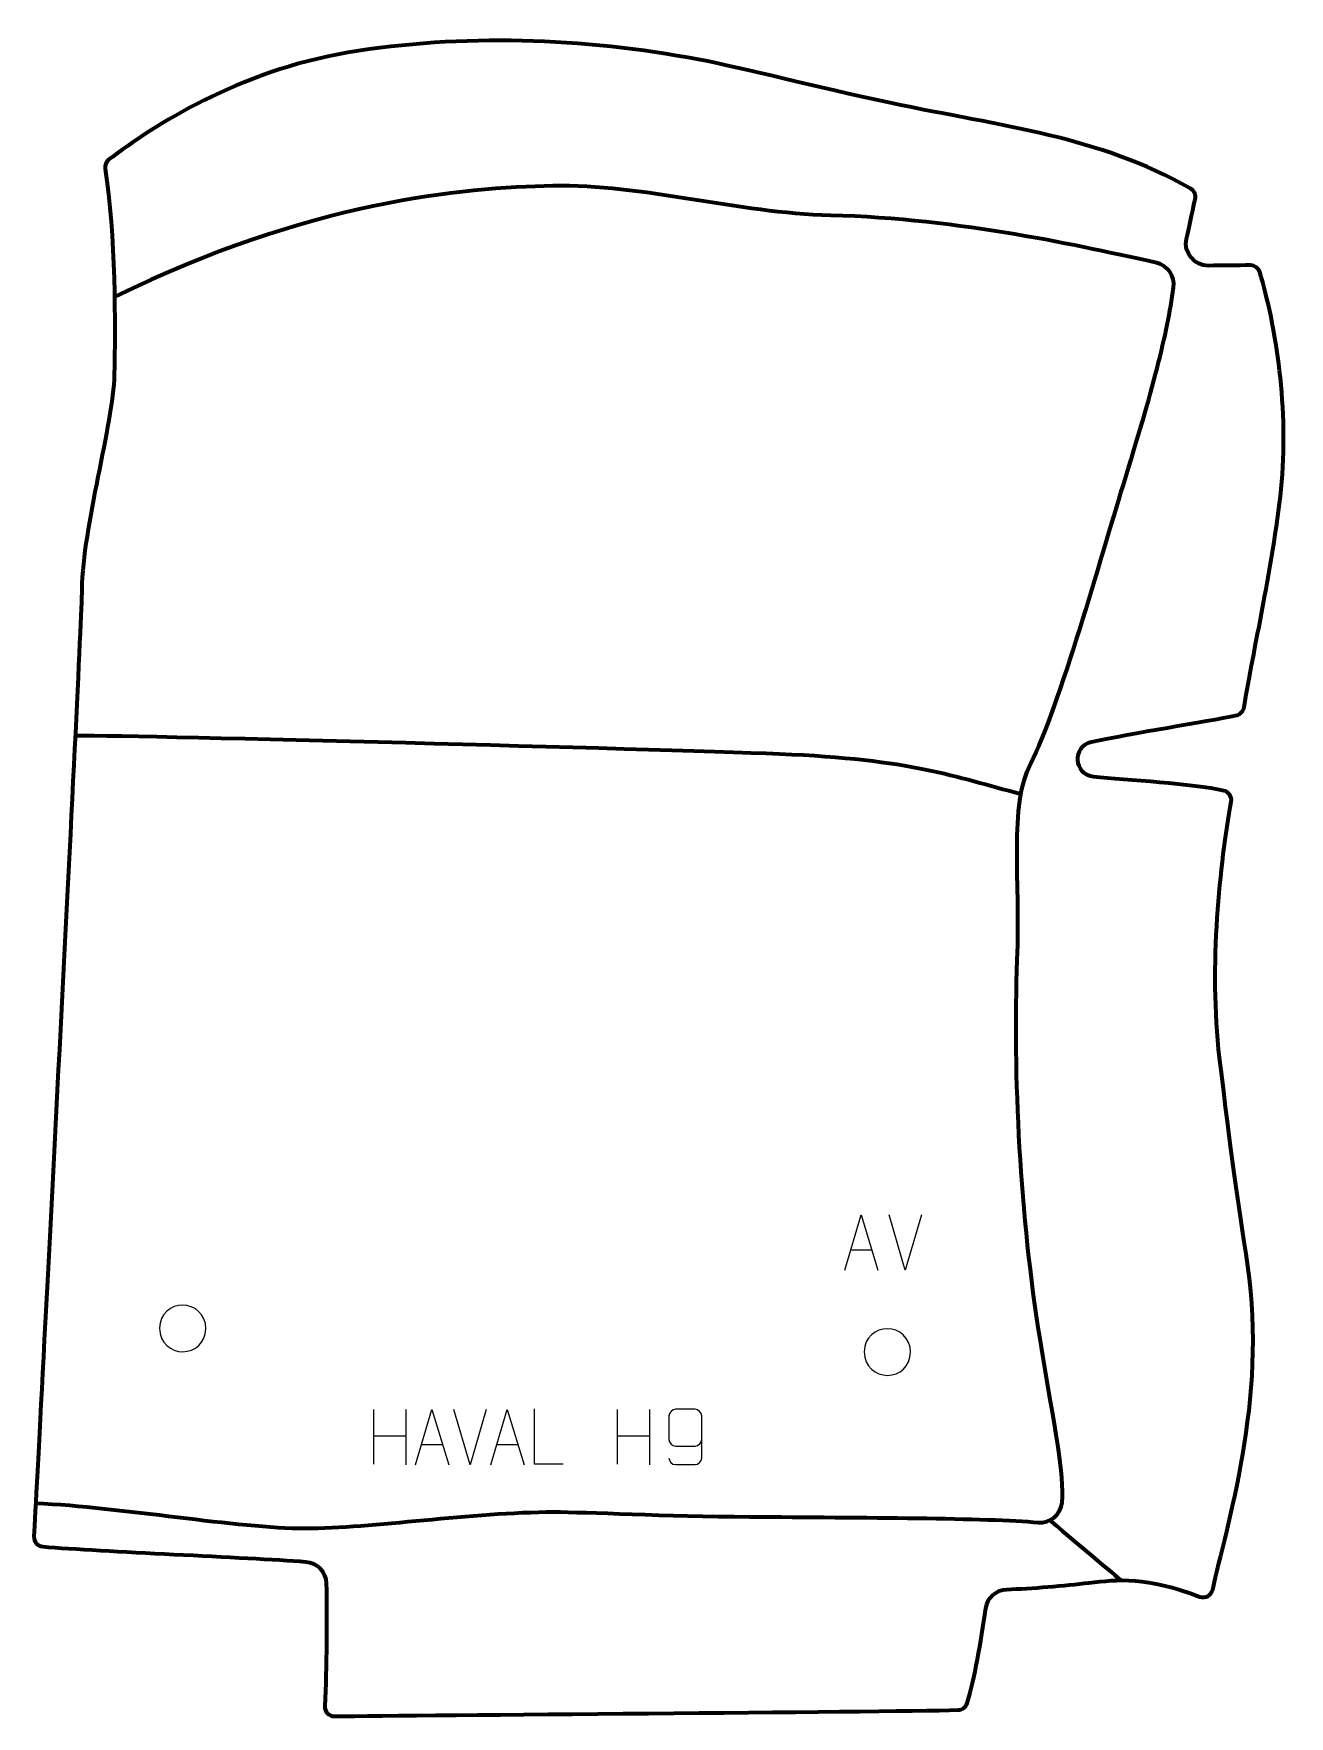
# Model space of a CAD drawing. Header units: millimetres. Extents: x -282 to 285, y -378 to 381.
import ezdxf

# ---------------------------------------------------------------- set-up
doc = ezdxf.new("R2010")
doc.units = ezdxf.units.MM
doc.header["$MEASUREMENT"] = 0
for name, color, linetype in [('layer 1', 7, 'Continuous'), ('layer 2', 7, 'Continuous'), ('layer 3', 7, 'Continuous')]:
    doc.layers.add(name, color=color, linetype=linetype)

msp = doc.modelspace()

# ---------------------------------------------------------------- linework, layer by layer
at = {"layer": 'layer 1', "color": 250, "lineweight": 9}
for points, knots in [([(83.9141, -176.7531), (83.9141, -176.7531), (91.2851, -151.7996), (91.2851, -151.7996), (91.2851, -151.7996), (91.2851, -151.7996), (98.855, -176.7531), (98.855, -176.7531)], [0, 0, 0, 0, 0.33333333, 0.33333333, 0.33333333, 0.33333333, 1, 1, 1, 1]), ([(-225.3489, -202.9388), (-225.2782, -196.2984), (-220.0042, -192.4524), (-214.8489, -192.5494), (-214.8489, -192.5494), (-209.6936, -192.4524), (-204.4196, -196.5158), (-204.3489, -203.1562), (-204.3489, -203.1562), (-204.7191, -209.4855), (-209.161, -213.5162), (-214.8489, -213.5456), (-214.8489, -213.5456), (-220.0042, -213.6426), (-225.2782, -209.5792), (-225.3489, -202.9388)], [0, 0, 0, 0, 0.2, 0.2, 0.2, 0.2, 0.4, 0.4, 0.4, 0.4, 0.6, 0.6, 0.6, 0.6, 1, 1, 1, 1]), ([(92.6793, -213.5846), (92.75, -206.9442), (98.024, -203.0982), (103.1793, -203.1952), (103.1793, -203.1952), (108.3346, -203.0982), (113.6086, -207.1616), (113.6793, -213.802), (113.6793, -213.802), (113.3091, -220.1313), (108.8672, -224.162), (103.1793, -224.1914), (103.1793, -224.1914), (98.024, -224.2884), (92.75, -220.225), (92.6793, -213.5846)], [0, 0, 0, 0, 0.2, 0.2, 0.2, 0.2, 0.4, 0.4, 0.4, 0.4, 0.6, 0.6, 0.6, 0.6, 1, 1, 1, 1])]:
    msp.add_open_spline(points, degree=3, knots=knots, dxfattribs=at)
for points in [[(111.2736, -176.7604), (111.2736, -176.7604), (103.9518, -151.8068), (103.9518, -151.8068)], [(118.5955, -151.8068), (118.5955, -151.8068), (111.2737, -176.7604), (111.2737, -176.7604)], [(86.6367, -167.5037), (86.6367, -167.5037), (96.1324, -167.5037), (96.1324, -167.5037)]]:
    msp.add_open_spline(points, degree=3, dxfattribs=at)
at = {"layer": 'layer 2', "color": 230, "lineweight": 200}
msp.add_open_spline([(-278.0053, -301.4756), (-280.3537, -301.283), (-282.1232, -299.2623), (-281.9987, -296.9089), (-281.9987, -296.9089), (-279.7289, -254.0266), (-260.8162, 103.841), (-260.414, 130.3695), (-260.414, 130.3695), (-259.9864, 158.5925), (-246.3039, 205.2032), (-245.7339, 227.1548), (-245.7339, 227.1548), (-245.1804, 248.4654), (-245.1641, 291.2704), (-249.8584, 320.0959), (-249.8584, 320.0959), (-250.1175, 321.6869), (-249.4888, 323.2895), (-248.2068, 324.2671), (-248.2068, 324.2671), (-228.1511, 339.5632), (-189.5201, 364.2904), (-140.2639, 372.5466), (-140.2639, 372.5466), (-89.2395, 381.0989), (-34.2239, 379.2458), (17.9407, 369.4107), (17.9407, 369.4107), (38.459, 365.5421), (70.4214, 357.0254), (104.487, 349.8442), (104.487, 349.8442), (155.8804, 339.0108), (198.2035, 334.9514), (240.044, 311.1675), (240.044, 311.1675), (241.7119, 310.2199), (242.5593, 308.2846), (242.1342, 306.4141), (242.1342, 306.4141), (240.5266, 299.3388), (239.1962, 293.289), (238.1644, 288.5022), (238.1644, 288.5022), (236.8086, 282.2132), (241.6555, 276.3014), (248.0873, 276.3977), (248.0873, 276.3977), (254.1258, 276.4887), (261.2861, 276.5804), (267.0223, 276.6079), (267.0223, 276.6079), (268.9351, 276.6171), (270.6323, 275.3785), (271.1974, 273.5511), (271.1974, 273.5511), (278.477, 250.0148), (284.5864, 210.8971), (280.9034, 175.6976), (280.9034, 175.6976), (277.2722, 140.9966), (266.7884, 95.2544), (264.18, 77.2701), (264.18, 77.2701), (263.9203, 75.4794), (262.5805, 74.0352), (260.8127, 73.6489), (260.8127, 73.6489), (246.83, 70.5889), (213.2494, 65.5883), (195.3565, 61.6082), (195.3565, 61.6082), (186.5179, 59.6422), (187.2345, 46.8088), (196.2378, 45.8454), (196.2378, 45.8454), (211.2679, 44.2371), (240.9622, 42.7304), (255.0257, 39.5677), (255.0257, 39.5677), (257.3068, 39.0551), (258.7828, 36.8457), (258.3658, 34.5452), (258.3658, 34.5452), (253.4255, 7.2896), (248.2217, -39.317), (253.1101, -80.8767), (253.1101, -80.8767), (258.2413, -124.4942), (261.3443, -144.7298), (265.8504, -174.9632), (265.8504, -174.9632), (274.7781, -234.8683), (256.1282, -292.6202), (249.9828, -320.8925), (249.9828, -320.8925), (249.418, -323.4925), (246.6794, -324.9763), (244.1884, -324.041), (244.1884, -324.041), (219.839, -314.8995), (207.3718, -316.1713), (194.1044, -317.7796), (194.1044, -317.7796), (183.343, -319.0842), (167.8565, -320.3887), (157.1281, -320.7447), (157.1281, -320.7447), (152.2901, -320.9052), (148.2656, -324.5109), (147.5724, -329.302), (147.5724, -329.302), (145.3749, -344.4856), (142.6237, -361.299), (139.1185, -372.1395), (139.1185, -372.1395), (138.5473, -373.9058), (136.9302, -375.1215), (135.0749, -375.1652), (135.0749, -375.1652), (99.9051, -375.9974), (-108.6067, -377.4922), (-146.3087, -377.9995), (-146.3087, -377.9995), (-148.8145, -378.0333), (-150.8299, -375.9505), (-150.7121, -373.4472), (-150.7121, -373.4472), (-149.8732, -355.5843), (-149.8259, -333.5569), (-150.0574, -318.0893), (-150.0574, -318.0893), (-150.135, -312.907), (-154.1549, -308.6458), (-159.3234, -308.2666), (-159.3234, -308.2666), (-186.3667, -306.2826), (-251.2882, -303.6646), (-278.0053, -301.4756)], degree=3, knots=[0, 0, 0, 0, 0.02777778, 0.02777778, 0.02777778, 0.02777778, 0.05555556, 0.05555556, 0.05555556, 0.05555556, 0.08333333, 0.08333333, 0.08333333, 0.08333333, 0.11111111, 0.11111111, 0.11111111, 0.11111111, 0.13888889, 0.13888889, 0.13888889, 0.13888889, 0.16666667, 0.16666667, 0.16666667, 0.16666667, 0.19444444, 0.19444444, 0.19444444, 0.19444444, 0.22222222, 0.22222222, 0.22222222, 0.22222222, 0.25, 0.25, 0.25, 0.25, 0.27777778, 0.27777778, 0.27777778, 0.27777778, 0.30555556, 0.30555556, 0.30555556, 0.30555556, 0.33333333, 0.33333333, 0.33333333, 0.33333333, 0.36111111, 0.36111111, 0.36111111, 0.36111111, 0.38888889, 0.38888889, 0.38888889, 0.38888889, 0.41666667, 0.41666667, 0.41666667, 0.41666667, 0.44444444, 0.44444444, 0.44444444, 0.44444444, 0.47222222, 0.47222222, 0.47222222, 0.47222222, 0.5, 0.5, 0.5, 0.5, 0.52777778, 0.52777778, 0.52777778, 0.52777778, 0.55555556, 0.55555556, 0.55555556, 0.55555556, 0.58333333, 0.58333333, 0.58333333, 0.58333333, 0.61111111, 0.61111111, 0.61111111, 0.61111111, 0.63888889, 0.63888889, 0.63888889, 0.63888889, 0.66666667, 0.66666667, 0.66666667, 0.66666667, 0.69444444, 0.69444444, 0.69444444, 0.69444444, 0.72222222, 0.72222222, 0.72222222, 0.72222222, 0.75, 0.75, 0.75, 0.75, 0.77777778, 0.77777778, 0.77777778, 0.77777778, 0.80555556, 0.80555556, 0.80555556, 0.80555556, 0.83333333, 0.83333333, 0.83333333, 0.83333333, 0.86111111, 0.86111111, 0.86111111, 0.86111111, 0.88888889, 0.88888889, 0.88888889, 0.88888889, 0.91666667, 0.91666667, 0.91666667, 0.91666667, 0.94444444, 0.94444444, 0.94444444, 0.94444444, 1, 1, 1, 1], dxfattribs=at)
at = {"layer": 'layer 3', "color": 142, "lineweight": 200}
for points, knots in [([(-281.2006, -281.8127), (-242.0909, -283.6197), (-190.0957, -293.1821), (-159.6157, -293.1821), (-159.6157, -293.1821), (-129.1357, -293.1821), (-84.3121, -285.8146), (-47.2581, -285.815), (-47.2581, -285.815), (-32.6701, -285.815), (2.5501, -287.7528), (40.9981, -288.005), (40.9981, -288.005), (91.6069, -288.3366), (148.7562, -288.4841), (171.1328, -290.5517), (171.1328, -290.5517), (176.6108, -291.058), (181.4682, -287.0395), (181.9984, -281.5637), (181.9984, -281.5637), (183.2494, -268.6389), (178.8541, -249.6084), (172.0779, -207.7188), (172.0779, -207.7188), (163.3124, -153.5322), (159.7014, -88.5375), (161.817, -36.7921), (161.817, -36.7921), (163.2811, -0.9855), (157.9374, 32.9176), (167.8982, 52.0424), (167.8982, 52.0424), (180.7619, 76.7406), (199.7297, 145.5017), (209.5302, 177.1653), (209.5302, 177.1653), (223.1005, 221.0067), (229.3779, 245.0972), (232.3426, 266.55), (232.3426, 266.55), (233.0573, 271.7224), (229.6996, 276.5798), (224.6016, 277.708), (224.6016, 277.708), (191.3643, 285.0641), (136.2456, 297.629), (77.5949, 299.0853), (77.5949, 299.0853), (35.2541, 300.1362), (-7.2162, 313.2252), (-47.8557, 312.4284), (-47.8557, 312.4284), (-88.4957, 311.6315), (-157.3188, 305.4254), (-245.624, 262.4118)], [0, 0, 0, 0, 0.06666667, 0.06666667, 0.06666667, 0.06666667, 0.13333333, 0.13333333, 0.13333333, 0.13333333, 0.2, 0.2, 0.2, 0.2, 0.26666667, 0.26666667, 0.26666667, 0.26666667, 0.33333333, 0.33333333, 0.33333333, 0.33333333, 0.4, 0.4, 0.4, 0.4, 0.46666667, 0.46666667, 0.46666667, 0.46666667, 0.53333333, 0.53333333, 0.53333333, 0.53333333, 0.6, 0.6, 0.6, 0.6, 0.66666667, 0.66666667, 0.66666667, 0.66666667, 0.73333333, 0.73333333, 0.73333333, 0.73333333, 0.8, 0.8, 0.8, 0.8, 0.86666667, 0.86666667, 0.86666667, 0.86666667, 1, 1, 1, 1]), ([(163.4207, 38.0213), (133.8283, 45.6833), (114.3052, 53.6518), (54.5408, 56.0422), (54.5408, 56.0422), (-5.2238, 58.433), (-229.4185, 64.3646), (-263.3459, 64.3868)], [0, 0, 0, 0, 0.33333333, 0.33333333, 0.33333333, 0.33333333, 1, 1, 1, 1])]:
    msp.add_open_spline(points, degree=3, knots=knots, dxfattribs=at)
at = {"layer": 'layer 3', "color": 250, "lineweight": 9}
for points in [[(-128.7881, -239.5434), (-128.7881, -239.5434), (-128.7881, -264.3209), (-128.7881, -264.3209)], [(-114.1448, -239.5434), (-114.1448, -239.5434), (-114.1448, -264.4969), (-114.1448, -264.4969)], [(-85.1643, -264.497), (-85.1643, -264.497), (-92.4861, -239.5434), (-92.4861, -239.5434)], [(-77.8424, -239.5434), (-77.8424, -239.5434), (-85.1642, -264.497), (-85.1642, -264.497)], [(-18.7881, -239.5434), (-18.7881, -239.5434), (-18.7881, -264.3209), (-18.7881, -264.3209)], [(-4.1448, -239.5434), (-4.1448, -239.5434), (-4.1448, -264.4969), (-4.1448, -264.4969)], [(-128.7881, -251.4257), (-128.7881, -251.4257), (-114.1448, -251.4253), (-114.1448, -251.4253)], [(-107.032, -255.3275), (-107.032, -255.3275), (-97.5363, -255.3275), (-97.5363, -255.3275)], [(-73.032, -255.3275), (-73.032, -255.3275), (-63.5363, -255.3275), (-63.5363, -255.3275)], [(-18.7881, -251.4257), (-18.7881, -251.4257), (-4.1448, -251.4253), (-4.1448, -251.4253)]]:
    msp.add_open_spline(points, degree=3, dxfattribs=at)
for points, knots in [([(-109.7546, -264.5769), (-109.7546, -264.5769), (-102.3836, -239.6234), (-102.3836, -239.6234), (-102.3836, -239.6234), (-102.3836, -239.6234), (-94.8137, -264.5769), (-94.8137, -264.5769)], [0, 0, 0, 0, 0.33333333, 0.33333333, 0.33333333, 0.33333333, 1, 1, 1, 1]), ([(-75.7546, -264.5769), (-75.7546, -264.5769), (-68.3836, -239.6234), (-68.3836, -239.6234), (-68.3836, -239.6234), (-68.3836, -239.6234), (-60.8137, -264.5769), (-60.8137, -264.5769)], [0, 0, 0, 0, 0.33333333, 0.33333333, 0.33333333, 0.33333333, 1, 1, 1, 1]), ([(-43.1272, -264.2494), (-43.1272, -264.2494), (-56.0763, -264.2494), (-56.0763, -264.2494), (-56.0763, -264.2494), (-56.0763, -264.2494), (-56.0763, -239.2958), (-56.0763, -239.2958)], [0, 0, 0, 0, 0.33333333, 0.33333333, 0.33333333, 0.33333333, 1, 1, 1, 1]), ([(4.5857, -261.5013), (4.6098, -262.8408), (5.966, -264.4941), (7.5379, -264.4597), (7.5379, -264.4597), (10.5227, -264.4594), (13.5079, -264.4594), (16.4933, -264.4597), (16.4933, -264.4597), (17.7124, -264.4747), (19.4406, -263.0371), (19.4456, -261.5013), (19.4456, -261.5013), (19.4453, -255.1409), (19.4453, -248.7801), (19.4456, -242.4193), (19.4456, -242.4193), (19.4409, -241.2564), (17.7124, -239.4853), (16.4933, -239.4609), (16.4933, -239.4609), (13.5079, -239.4612), (10.5227, -239.4612), (7.5379, -239.4609), (7.5379, -239.4609), (6.2598, -239.5047), (4.5901, -241.1192), (4.5857, -242.4193), (4.5857, -242.4193), (4.5857, -246.0027), (4.5857, -249.5857), (4.5857, -253.1685), (4.5857, -253.1685), (4.6242, -254.6467), (6.2069, -256.0796), (7.5379, -256.0775), (7.5379, -256.0775), (10.5227, -256.0778), (13.5079, -256.0778), (16.4933, -256.0775), (16.4933, -256.0775), (17.8228, -256.0825), (19.4658, -254.5753), (19.4241, -253.1467)], [0, 0, 0, 0, 0.08333333, 0.08333333, 0.08333333, 0.08333333, 0.16666667, 0.16666667, 0.16666667, 0.16666667, 0.25, 0.25, 0.25, 0.25, 0.33333333, 0.33333333, 0.33333333, 0.33333333, 0.41666667, 0.41666667, 0.41666667, 0.41666667, 0.5, 0.5, 0.5, 0.5, 0.58333333, 0.58333333, 0.58333333, 0.58333333, 0.66666667, 0.66666667, 0.66666667, 0.66666667, 0.75, 0.75, 0.75, 0.75, 0.83333333, 0.83333333, 0.83333333, 0.83333333, 1, 1, 1, 1])]:
    msp.add_open_spline(points, degree=3, knots=knots, dxfattribs=at)
at = {"layer": 'layer 3', "color": 142, "lineweight": 200}
msp.add_open_spline([(176.4497, -289.5749), (191.3909, -302.1253), (208.5306, -316.6449), (208.5306, -316.6449)], degree=3, dxfattribs=at)

doc.saveas('drawing.dxf')
